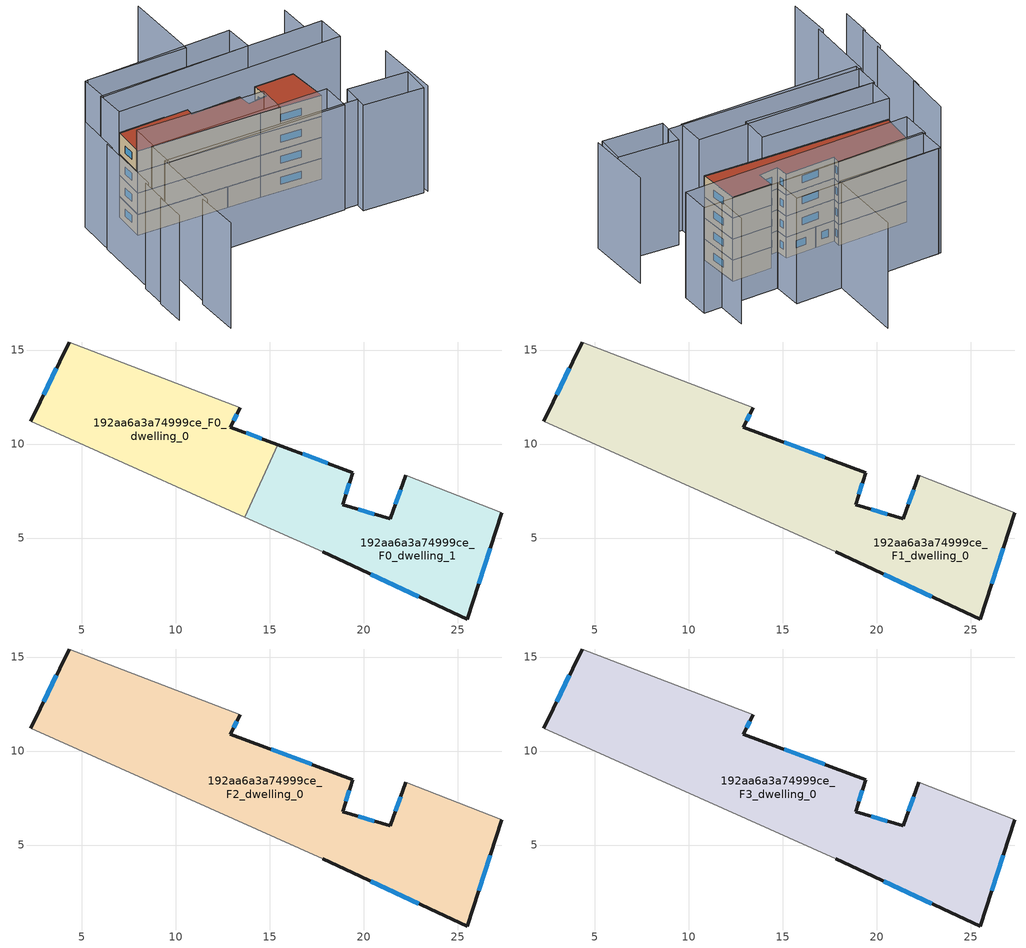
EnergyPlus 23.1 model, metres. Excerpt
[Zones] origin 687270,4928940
192aa6a3a74999ce_F0_dwelling_0
 floor ground (EU_floor_Construction): 13.67,6.12 15.41,9.97 12.89,10.91 13.41,11.93 4.31,15.43 2.28,11.21 z0
 wall outside (EU_wall_Construction): 2.28,11.21 4.31,15.43 / 13.41,11.93 12.89,10.91 15.41,9.97 z0:3
 wall adiabatic (EU_wall_Construction): 13.67,6.12 2.28,11.21 / 4.31,15.43 13.41,11.93 z0:3
 wall to 192aa6a3a74999ce_F0_dwelling_1 (EU_wall_Construction): 15.41,9.97 13.67,6.12 z0:3
 window (EU_Window_Construction): 2.96,12.61 3.64,14.02 / 13.24,11.59 13.07,11.25 / 13.73,10.59 14.57,10.28 z1:2
192aa6a3a74999ce_F0_dwelling_1
 floor ground (EU_floor_Construction): 25.48,0.7 27.32,6.33 22.23,8.34 21.39,6.04 18.86,6.76 19.39,8.49 15.41,9.97 13.67,6.12 17.8,4.28 z0
 wall outside (EU_wall_Construction): 27.32,6.33 25.48,0.7 17.8,4.28 / 15.41,9.97 19.39,8.49 18.86,6.76 21.39,6.04 22.23,8.34 z0:3
 wall adiabatic (EU_wall_Construction): 22.23,8.34 27.32,6.33 / 17.8,4.28 13.67,6.12 z0:3
 window (EU_Window_Construction): 21.67,6.8 21.95,7.58 / 26.71,4.46 26.1,2.57 / 22.92,1.89 20.36,3.08 / 16.74,9.47 18.07,8.98 / 19.22,7.91 19.04,7.34 / 19.71,6.52 20.55,6.28 z1:2
192aa6a3a74999ce_F1_dwelling_0
 floor to 192aa6a3a74999ce_F0_dwelling_0 (EU_floor_Construction): 13.67,6.12 15.41,9.97 12.89,10.91 13.41,11.93 4.31,15.43 2.28,11.21 z3
 floor to 192aa6a3a74999ce_F0_dwelling_1 (EU_floor_Construction): 25.48,0.7 27.32,6.33 22.23,8.34 21.39,6.04 18.86,6.76 19.39,8.49 15.41,9.97 13.67,6.12 17.8,4.28 z3
 wall outside (EU_wall_Construction): 27.32,6.33 25.48,0.7 17.8,4.28 / 2.28,11.21 4.31,15.43 / 13.41,11.93 12.89,10.91 19.39,8.49 18.86,6.76 21.39,6.04 22.23,8.34 z3:6
 wall adiabatic (EU_wall_Construction): 22.23,8.34 27.32,6.33 / 17.8,4.28 2.28,11.21 / 4.31,15.43 13.41,11.93 z3:6
 window (EU_Window_Construction): 19.71,6.52 20.55,6.28 / 21.67,6.8 21.95,7.58 / 26.71,4.46 26.1,2.57 / 22.92,1.89 20.36,3.08 / 2.96,12.61 3.64,14.02 / 13.24,11.59 13.07,11.25 / 15.06,10.1 17.23,9.29 / 19.22,7.91 19.04,7.34 z4:5
192aa6a3a74999ce_F2_dwelling_0
 floor to 192aa6a3a74999ce_F1_dwelling_0 (EU_floor_Construction): 25.48,0.7 27.32,6.33 22.23,8.34 21.39,6.04 18.86,6.76 19.39,8.49 12.89,10.91 13.41,11.93 4.31,15.43 2.28,11.21 17.8,4.28 z6
 wall outside (EU_wall_Construction): 27.32,6.33 25.48,0.7 17.8,4.28 / 2.28,11.21 4.31,15.43 / 13.41,11.93 12.89,10.91 19.39,8.49 18.86,6.76 21.39,6.04 22.23,8.34 z6:9
 wall adiabatic (EU_wall_Construction): 22.23,8.34 27.32,6.33 / 17.8,4.28 2.28,11.21 / 4.31,15.43 13.41,11.93 z6:9
 window (EU_Window_Construction): 19.71,6.52 20.55,6.28 / 21.67,6.8 21.95,7.58 / 26.71,4.46 26.1,2.57 / 22.92,1.89 20.36,3.08 / 2.96,12.61 3.64,14.02 / 13.24,11.59 13.07,11.25 / 15.06,10.1 17.23,9.29 / 19.22,7.91 19.04,7.34 z7:8
192aa6a3a74999ce_F3_dwelling_0
 floor to 192aa6a3a74999ce_F2_dwelling_0 (EU_floor_Construction): 25.48,0.7 27.32,6.33 22.23,8.34 21.39,6.04 18.86,6.76 19.39,8.49 12.89,10.91 13.41,11.93 4.31,15.43 2.28,11.21 17.8,4.28 z9
 wall outside (EU_wall_Construction): 27.32,6.33 25.48,0.7 17.8,4.28 / 2.28,11.21 4.31,15.43 / 13.41,11.93 12.89,10.91 19.39,8.49 18.86,6.76 21.39,6.04 22.23,8.34 z9:12
 wall adiabatic (EU_wall_Construction): 22.23,8.34 27.32,6.33 / 17.8,4.28 2.28,11.21 / 4.31,15.43 13.41,11.93 z9:12
 window (EU_Window_Construction): 19.71,6.52 20.55,6.28 / 21.67,6.8 21.95,7.58 / 26.71,4.46 26.1,2.57 / 22.92,1.89 20.36,3.08 / 2.96,12.61 3.64,14.02 / 13.24,11.59 13.07,11.25 / 15.06,10.1 17.23,9.29 / 19.22,7.91 19.04,7.34 z10:11
 roof outside (EU_roof_Construction): 22.23,8.34 27.32,6.33 25.48,0.7 17.8,4.28 2.28,11.21 4.31,15.43 13.41,11.93 12.89,10.91 19.39,8.49 18.86,6.76 21.39,6.04 z12
shading: -7.84,-9.98 -5.52,-4.15 / 30.8,-11.18 34.13,-2.46 / -5.26,-4.62 -1.27,4.58 / -1.27,4.58 23.42,-6.14 / -8.4,0.03 -10.09,-3.94 / -6.73,3.44 -8.37,-0.22 / 32.73,8.63 34.36,12.64 / -2.38,12.33 -6.42,3.3 / 0.12,17.43 -2.69,11.4 / 24.8,27.45 20.66,17.37 / 20.66,17.37 7.77,22.66 / 24.54,-3.73 31.97,-7.31 / 31.97,-7.31 30.19,-11.02 / 30.19,-11.02 22.75,-7.44 / 22.75,-7.44 24.54,-3.73 / 21.53,-5.53 -1.21,3.88 / -1.21,3.88 0.37,7.7 / 0.37,7.7 23.11,-1.71 / 23.11,-1.71 21.53,-5.53 / 16.57,0.4 0.57,7.62 / 0.57,7.62 2.23,11.3 / 2.23,11.3 18.23,4.08 / 18.23,4.08 16.57,0.4 / 33.54,3.87 4.31,15.43 / 4.31,15.43 5.84,19.28 / 5.84,19.28 35.06,7.72 / 35.06,7.72 33.54,3.87 / 25.33,11.57 5.98,18.92 / 5.98,18.92 7.45,22.78 / 7.45,22.78 26.8,15.43 / 26.8,15.43 25.33,11.57 z0:15
[Building]
EU S2 Campaign: North Axis=0; Terrain=City; Solar Distribution=FullExterior
[Site:Location]
Bologna: Latitude=44.5; Longitude=11.25; Time Zone=1; Elevation=37
[SizingPeriod:WeatherFileDays]
AnnualSizingPeriod: Begin Month=1; Begin Day of Month=1; End Month=12; End Day of Month=31; Day of Week for Start Day=Monday; Use Weather File Daylight Saving Period=No; Use Weather File Rain and Snow Indicators=No
[MATERIAL]
EU_InternalMass_Material: Roughness=MediumRough; Thickness=0.1; Conductivity=1; Density=1800; Specific Heat=900; Thermal Absorptance=0.9; Solar Absorptance=0.7; Visible Absorptance=0.7
[MATERIAL:NOMASS] Roughness=MediumRough; Thermal Absorptance=0.9; Solar Absorptance=0.7; Visible Absorptance=0.7
Name | Thermal Resistance
EU_wall_NoMass | 0.937881
EU_roof_NoMass | 0.548572
EU_floor_NoMass | 0.71348
[WINDOWMATERIAL:SIMPLEGLAZINGSYSTEM]
EU_Window_SimpleGlazing: UFactor=4.25633; Solar Heat Gain Coefficient=0.85; Visible Transmittance=0.85
[CONSTRUCTION]
EU_wall_Construction: EU_wall_NoMass
EU_roof_Construction: EU_roof_NoMass
EU_floor_Construction: EU_floor_NoMass
EU_InternalMass_Construction: EU_InternalMass_Material
EU_Window_Construction: EU_Window_SimpleGlazing
[ZONE] Type=1; Multiplier=1; Ceiling Height=autocalculate; Floor Area=autocalculate; Part of Total Floor Area=Yes
Name | Volume
192aa6a3a74999ce_F0_dwelling_0 | 177.739
192aa6a3a74999ce_F1_dwelling_0 | 355.479
192aa6a3a74999ce_F2_dwelling_0; 192aa6a3a74999ce_F3_dwelling_0 | 355.494
192aa6a3a74999ce_F0_dwelling_1 | 177.74
[INTERNALMASS] Construction=EU_InternalMass_Construction
Name | Zone or ZoneList | Surface Area
192aa6a3a74999ce_F0_dwelling_0_EU_InternalMass | 192aa6a3a74999ce_F0_dwelling_0 | 59.2463
192aa6a3a74999ce_F0_dwelling_1_EU_InternalMass | 192aa6a3a74999ce_F0_dwelling_1 | 59.2468
192aa6a3a74999ce_F1_dwelling_0_EU_InternalMass | 192aa6a3a74999ce_F1_dwelling_0 | 118.498
192aa6a3a74999ce_F2_dwelling_0_EU_InternalMass | 192aa6a3a74999ce_F2_dwelling_0 | 118.498
192aa6a3a74999ce_F3_dwelling_0_EU_InternalMass | 192aa6a3a74999ce_F3_dwelling_0 | 118.498
[OTHEREQUIPMENT] Fuel Type=Electricity; Design Level Calculation Method=Watts/Area; Power per Zone Floor Area=1; Fraction Latent=0; Fraction Radiant=0; Fraction Lost=0; Carbon Dioxide Generation Rate=0; EndUse Subcategory=EU_Step8_InternalGains
Name | Zone or ZoneList or Space or SpaceList | Schedule
EU_Step8_InternalGain_192aa6a3a74999ce_F0_dwelling_0_f000 | 192aa6a3a74999ce_F0_dwelling_0 | EU_Step8_GainSchedule_192aa6a3a74999ce_F0_dwelling_0_f000
EU_Step8_InternalGain_192aa6a3a74999ce_F0_dwelling_1_f000 | 192aa6a3a74999ce_F0_dwelling_1 | EU_Step8_GainSchedule_192aa6a3a74999ce_F0_dwelling_1_f000
EU_Step8_InternalGain_192aa6a3a74999ce_F1_dwelling_0_f000 | 192aa6a3a74999ce_F1_dwelling_0 | EU_Step8_GainSchedule_192aa6a3a74999ce_F1_dwelling_0_f000
EU_Step8_InternalGain_192aa6a3a74999ce_F2_dwelling_0_f000 | 192aa6a3a74999ce_F2_dwelling_0 | EU_Step8_GainSchedule_192aa6a3a74999ce_F2_dwelling_0_f000
EU_Step8_InternalGain_192aa6a3a74999ce_F3_dwelling_0_f000 | 192aa6a3a74999ce_F3_dwelling_0 | EU_Step8_GainSchedule_192aa6a3a74999ce_F3_dwelling_0_f000
[ZONEVENTILATION:DESIGNFLOWRATE] Schedule=EU_AlwaysOn; Design Flow Rate Calculation Method=AirChanges/Hour; Air Changes per Hour=0.687892; Ventilation Type=Natural; Fan Pressure Rise=0; Fan Total Efficiency=1; Constant Term Coefficient=1; Temperature Term Coefficient=0; Velocity Term Coefficient=0; Velocity Squared Term Coefficient=0; Minimum Indoor Temperature=-100; Maximum Indoor Temperature=100; Delta Temperature=-100; Minimum Outdoor Temperature=-100; Maximum Outdoor Temperature=100; Maximum Wind Speed=40
Name | Zone or ZoneList or Space or SpaceList
EU_ConstantAir_192aa6a3a74999ce_F0_dwelling_0 | 192aa6a3a74999ce_F0_dwelling_0
EU_ConstantAir_192aa6a3a74999ce_F0_dwelling_1 | 192aa6a3a74999ce_F0_dwelling_1
EU_ConstantAir_192aa6a3a74999ce_F1_dwelling_0 | 192aa6a3a74999ce_F1_dwelling_0
EU_ConstantAir_192aa6a3a74999ce_F2_dwelling_0 | 192aa6a3a74999ce_F2_dwelling_0
EU_ConstantAir_192aa6a3a74999ce_F3_dwelling_0 | 192aa6a3a74999ce_F3_dwelling_0
[HVACTEMPLATE:THERMOSTAT] Constant Heating Setpoint=20; Constant Cooling Setpoint=50
EU_HeatOnly_192aa6a3a74999ce_F0_dwelling_0; EU_HeatOnly_192aa6a3a74999ce_F0_dwelling_1; EU_HeatOnly_192aa6a3a74999ce_F1_dwelling_0; EU_HeatOnly_192aa6a3a74999ce_F2_dwelling_0; EU_HeatOnly_192aa6a3a74999ce_F3_dwelling_0
[HVACTEMPLATE:ZONE:IDEALLOADSAIRSYSTEM] System Availability Schedule=EU_AlwaysOn; Maximum Heating Supply Air Temperature=50; Minimum Cooling Supply Air Temperature=13; Maximum Heating Supply Air Humidity Ratio=0.0156; Minimum Cooling Supply Air Humidity Ratio=0.0077; Heating Limit=NoLimit; Cooling Limit=NoLimit; Heating Availability Schedule=EU_AlwaysOn; Cooling Availability Schedule=EU_CoolingOff; Dehumidification Control Type=ConstantSensibleHeatRatio; Cooling Sensible Heat Ratio=0.7; Dehumidification Setpoint=60; Humidification Control Type=None; Humidification Setpoint=30; Outdoor Air Method=None; Outdoor Air Flow Rate per Person=0.00944; Outdoor Air Flow Rate per Zone Floor Area=0; Outdoor Air Flow Rate per Zone=0; Demand Controlled Ventilation Type=None; Outdoor Air Economizer Type=NoEconomizer; Heat Recovery Type=None; Sensible Heat Recovery Effectiveness=0.7; Latent Heat Recovery Effectiveness=0.65
Name | Template Thermostat
192aa6a3a74999ce_F0_dwelling_0 | EU_HeatOnly_192aa6a3a74999ce_F0_dwelling_0
192aa6a3a74999ce_F0_dwelling_1 | EU_HeatOnly_192aa6a3a74999ce_F0_dwelling_1
192aa6a3a74999ce_F1_dwelling_0 | EU_HeatOnly_192aa6a3a74999ce_F1_dwelling_0
192aa6a3a74999ce_F2_dwelling_0 | EU_HeatOnly_192aa6a3a74999ce_F2_dwelling_0
192aa6a3a74999ce_F3_dwelling_0 | EU_HeatOnly_192aa6a3a74999ce_F3_dwelling_0
[SIZING:ZONE] Zone Cooling Design Supply Air Temperature Input Method=SupplyAirTemperature; Zone Cooling Design Supply Air Temperature=13; Zone Heating Design Supply Air Temperature Input Method=SupplyAirTemperature; Zone Heating Design Supply Air Temperature=50; Zone Cooling Design Supply Air Humidity Ratio=0.008; Zone Heating Design Supply Air Humidity Ratio=0.008; Cooling Design Air Flow Method=DesignDay; Cooling Design Air Flow Rate=0; Cooling Minimum Air Flow per Zone Floor Area=0.000762; Cooling Minimum Air Flow=0; Cooling Minimum Air Flow Fraction=0.2; Heating Design Air Flow Method=DesignDay; Heating Design Air Flow Rate=0; Heating Maximum Air Flow per Zone Floor Area=0.002032; Heating Maximum Air Flow=0.141576; Heating Maximum Air Flow Fraction=0.3; Account for Dedicated Outdoor Air System=No; Dedicated Outdoor Air System Control Strategy=NeutralSupplyAir; Dedicated Outdoor Air Low Setpoint Temperature for Design=autosize; Dedicated Outdoor Air High Setpoint Temperature for Design=autosize; Zone Load Sizing Method=Sensible Load Only No Latent Load; Zone Latent Cooling Design Supply Air Humidity Ratio Input Method=HumidityRatioDifference; Zone Cooling Design Supply Air Humidity Ratio Difference=0.005; Zone Latent Heating Design Supply Air Humidity Ratio Input Method=HumidityRatioDifference; Zone Humidification Design Supply Air Humidity Ratio Difference=0.005
192aa6a3a74999ce_F0_dwelling_0; 192aa6a3a74999ce_F0_dwelling_1; 192aa6a3a74999ce_F1_dwelling_0; 192aa6a3a74999ce_F2_dwelling_0; 192aa6a3a74999ce_F3_dwelling_0
[SCHEDULE:CONSTANT]
Name | Hourly Value
EU_AlwaysOn | 1
EU_CoolingOff | 0
[SCHEDULE:FILE] Column Number=1; Rows to Skip at Top=0; Number of Hours of Data=8760; Column Separator=Comma; Interpolate to Timestep=No; Minutes per Item=60; Adjust Schedule for Daylight Savings=Yes
Name | File
EU_Step8_GainSchedule_192aa6a3a74999ce_F0_dwelling_0_f000 | ../../schedules/192aa6a3a74999ce/192aa6a3a74999ce_F0_dwelling_0_f000_gain.csv
EU_Step8_GainSchedule_192aa6a3a74999ce_F0_dwelling_1_f000 | ../../schedules/192aa6a3a74999ce/192aa6a3a74999ce_F0_dwelling_1_f000_gain.csv
EU_Step8_GainSchedule_192aa6a3a74999ce_F1_dwelling_0_f000 | ../../schedules/192aa6a3a74999ce/192aa6a3a74999ce_F1_dwelling_0_f000_gain.csv
EU_Step8_GainSchedule_192aa6a3a74999ce_F2_dwelling_0_f000 | ../../schedules/192aa6a3a74999ce/192aa6a3a74999ce_F2_dwelling_0_f000_gain.csv
EU_Step8_GainSchedule_192aa6a3a74999ce_F3_dwelling_0_f000 | ../../schedules/192aa6a3a74999ce/192aa6a3a74999ce_F3_dwelling_0_f000_gain.csv
